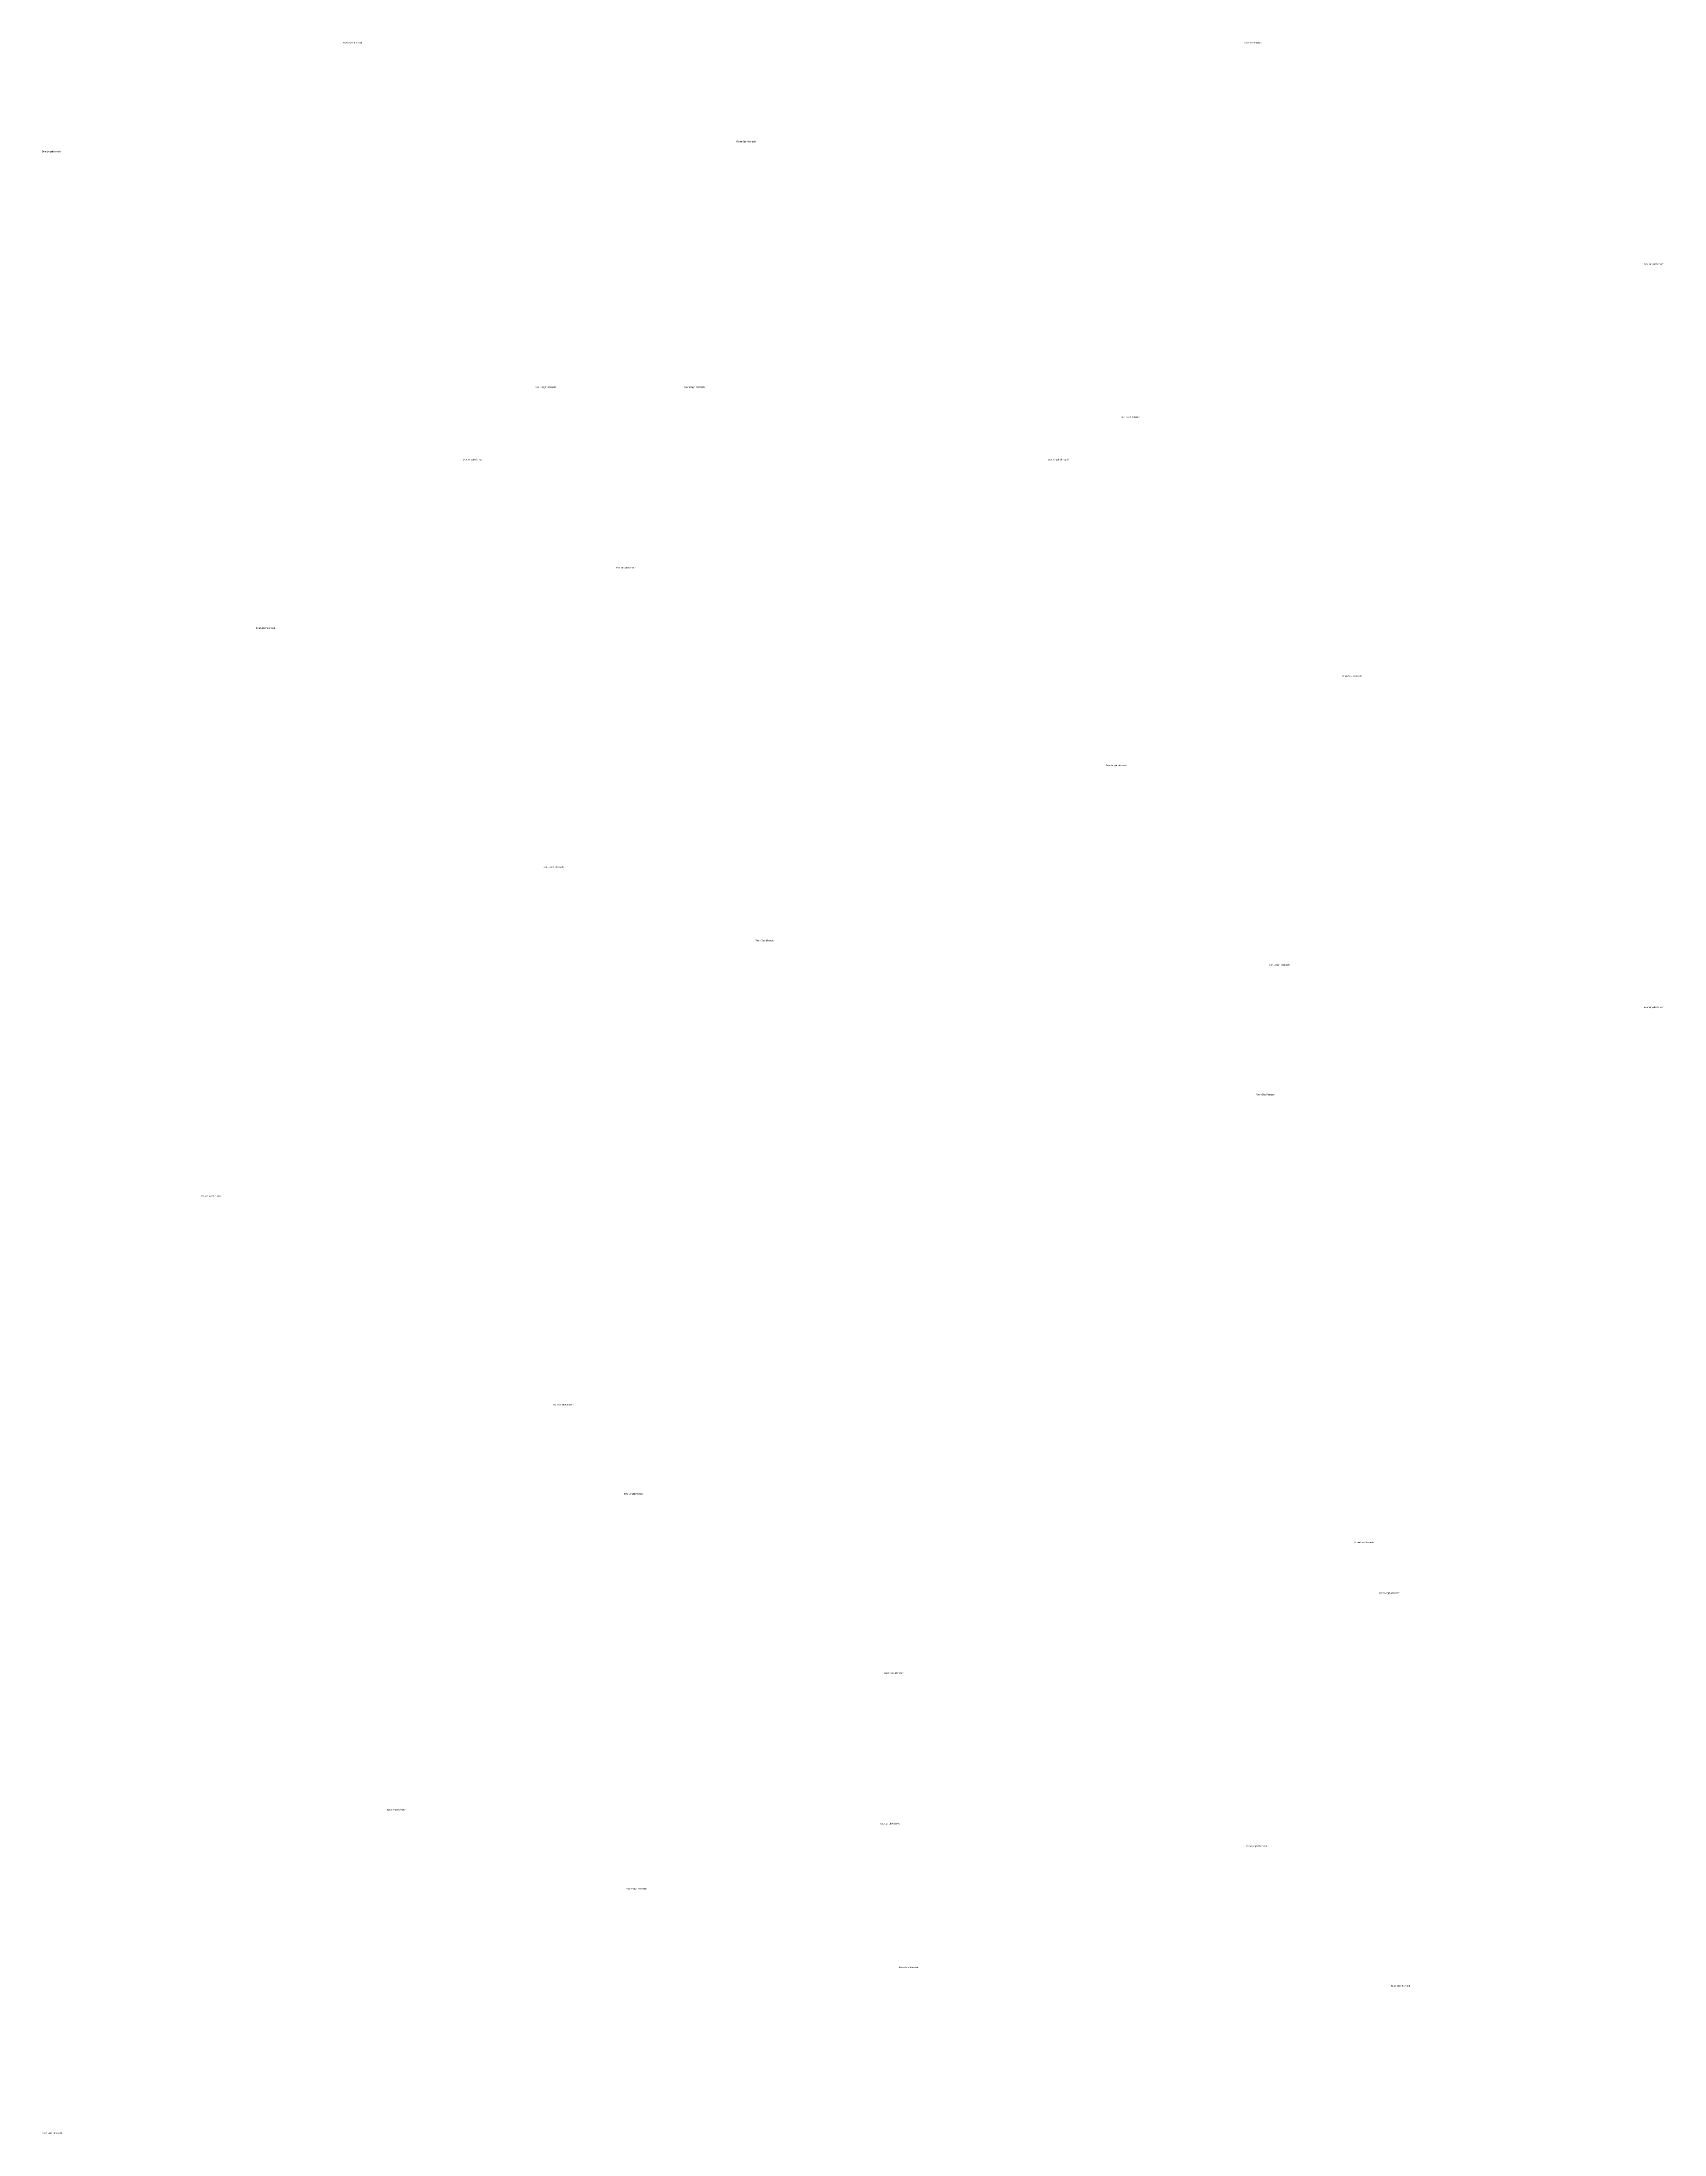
# Model space of a CAD drawing. Header units: millimetres. Extents: x -11363 to 134206, y -3 to 180803.
# Drawn here: x 1 to 11190, y -3 to 14433 of the extents above; entities that cross this region are included whole.
import ezdxf

# ---------------------------------------------------------------- set-up
doc = ezdxf.new("R2010")
doc.units = ezdxf.units.MM
doc.styles.get("Standard").update_dxf_attribs({"font": 'arial.ttf'})

msp = doc.modelspace()

# ---------------------------------------------------------------- texts
at = {"color": 1}
for s, p in [('Room Size Mismatch', (2077.5, 14422.5)), ('Room Size Mismatch', (8290, 14422.5)), ('Room Size Mismatch', (4792.5, 13740.7)), ('Door Length Mismatch', (1.4, 13671.8)), ('Door Length Mismatch', (11050, 12895)), ('Door Length Mismatch', (3405, 12045.7)), ('Door Length Mismatch', (4430, 12045.7)), ('Door Length Mismatch', (7440, 11840)), ('Door Length Mismatch', (2905, 11545.7)), ('Door Length Mismatch', (6940, 11545.7)), ('Door Length Mismatch', (3960.1, 10800)), ('Room Size Mismatch', (1477.5, 10382.8)), ('Room Size Mismatch', (8970, 10052.8)), ('Door Length Mismatch', (7340, 9435.7)), ('Door Length Mismatch', (3460, 8735.3)), ('Room Size Mismatch', (4922.5, 8227.8)), ('Room Size Mismatch', (4922.5, 8227.8)), ('Door Length Mismatch', (8465, 8059.9)), ('Door Length Mismatch', (11050, 7767.3)), ('Room Size Mismatch', (8375, 7165)), ('Room Size Mismatch', (1102.5, 6465)), ('Door Length Mismatch', (3530, 5025)), ('Door Length Mismatch', (4015, 4410)), ('Room Size Mismatch', (9055, 4075)), ('Door Length Mismatch', (9224.5, 3725)), ('Room Size Mismatch', (5812.5, 3172.5)), ('Room Size Mismatch', (2382.5, 2230)), ('Door Length Mismatch', (5785, 2134.8)), ('Door Length Mismatch', (8310, 1979.9)), ('Door Length Mismatch', (4030, 1685)), ('Room Size Mismatch', (5912.5, 1142.5)), ('Room Size Mismatch', (9305, 1015)), ('Door Length Mismatch', (-0.1, 0)), ('Door Length Mismatch', (0.1, 0))]:
    msp.add_text(s, height=10, dxfattribs=at).set_placement(p)

doc.saveas('drawing.dxf')
